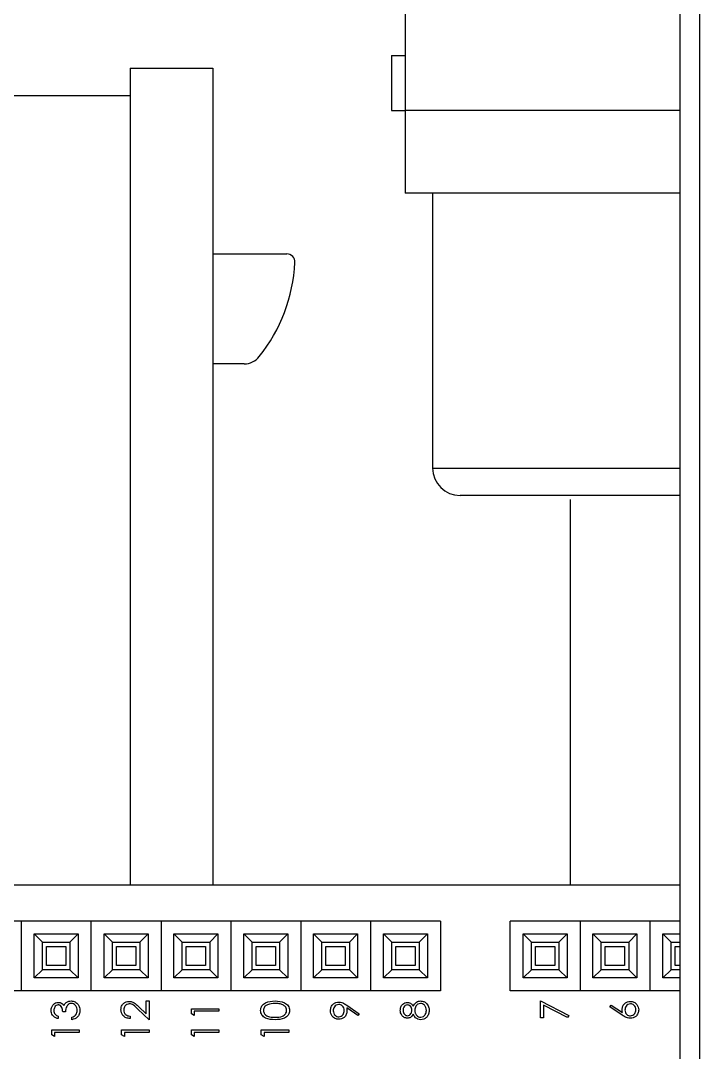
# Model space of a CAD drawing. Header units: millimetres. Extents: x -2889 to 8174, y 2447 to 8478.
# Drawn here: x 2747.183 to 2749.652, y 3455.128 to 3458.88 of the extents above; entities that cross this region are included whole.
import ezdxf

# ---------------------------------------------------------------- set-up
doc = ezdxf.new("R2010")
doc.units = ezdxf.units.MM

msp = doc.modelspace()

# ---------------------------------------------------------------- linework, layer by layer
at = {"color": 7, "linetype": 'Continuous', "lineweight": 25}
for p, q in [((2749.5819, 3448.5766), (2749.5819, 3474.4366)), ((2749.6519, 3474.4366), (2749.6519, 3448.5766)), ((2748.5819, 3459.0066), (2748.5819, 3458.5528)), ((2748.5319, 3458.7528), (2748.5319, 3458.5528)), ((2748.5319, 3458.7528), (2748.5819, 3458.7528)), ((2747.5819, 3458.7066), (2747.5819, 3455.7356)), ((2747.5819, 3458.7066), (2747.8819, 3458.7066)), ((2747.8819, 3458.7066), (2747.8819, 3455.7356)), ((2747.5819, 3458.6066), (2746.9819, 3458.6066)), ((2748.5319, 3458.5528), (2748.5819, 3458.5528)), ((2748.5819, 3458.5528), (2748.5819, 3458.2528)), ((2749.5819, 3458.2528), (2748.5819, 3458.2528)), ((2748.6819, 3458.2528), (2748.6819, 3457.2528)), ((2747.8819, 3458.0316), (2748.1511, 3458.0316)), ((2747.9966, 3457.6316), (2747.8819, 3457.6316)), ((2749.5819, 3457.1528), (2748.7819, 3457.1528)), ((2749.1819, 3457.138), (2749.1819, 3455.7356)), ((2749.5819, 3455.7356), (2744.4919, 3455.7356)), ((2747.1859, 3455.6056), (2746.9319, 3455.6056)), ((2747.1859, 3455.6056), (2747.1859, 3455.3516)), ((2747.4399, 3455.6056), (2747.1859, 3455.6056)), ((2747.4399, 3455.3516), (2747.4399, 3455.6056)), ((2747.6939, 3455.6056), (2747.4399, 3455.6056)), ((2747.6939, 3455.6056), (2747.6939, 3455.3516)), ((2747.9479, 3455.6056), (2747.6939, 3455.6056)), ((2747.9479, 3455.6056), (2747.9479, 3455.3516)), ((2748.2019, 3455.6056), (2747.9479, 3455.6056)), ((2748.2019, 3455.6056), (2748.2019, 3455.3516)), ((2748.4559, 3455.6056), (2748.2019, 3455.6056)), ((2748.4559, 3455.6056), (2748.4559, 3455.3516)), ((2748.7099, 3455.6056), (2748.4559, 3455.6056)), ((2748.7099, 3455.6056), (2748.7099, 3455.3516)), ((2748.9639, 3455.3516), (2748.9639, 3455.6056)), ((2749.2179, 3455.6056), (2748.9639, 3455.6056)), ((2749.2179, 3455.6056), (2749.2179, 3455.3516)), ((2749.5819, 3455.6056), (2749.2179, 3455.6056)), ((2749.4719, 3455.6056), (2749.4719, 3455.3516)), ((2747.2329, 3455.3986), (2747.2329, 3455.5586)), ((2747.2629, 3455.5286), (2747.2329, 3455.5586)), ((2747.2329, 3455.5586), (2747.3929, 3455.5586)), ((2747.2629, 3455.4286), (2747.2629, 3455.5286)), ((2747.2629, 3455.5286), (2747.3629, 3455.5286)), ((2747.3929, 3455.5586), (2747.3629, 3455.5286)), ((2747.3629, 3455.5286), (2747.3629, 3455.4286)), ((2747.3929, 3455.5586), (2747.3929, 3455.3986)), ((2747.4869, 3455.5586), (2747.6469, 3455.5586)), ((2747.4869, 3455.3986), (2747.4869, 3455.5586)), ((2747.5169, 3455.5286), (2747.4869, 3455.5586)), ((2747.5169, 3455.5286), (2747.6169, 3455.5286)), ((2747.5169, 3455.4286), (2747.5169, 3455.5286)), ((2747.6469, 3455.5586), (2747.6169, 3455.5286)), ((2747.6169, 3455.5286), (2747.6169, 3455.4286)), ((2747.6469, 3455.5586), (2747.6469, 3455.3986)), ((2747.7409, 3455.3986), (2747.7409, 3455.5586)), ((2747.7709, 3455.5286), (2747.7409, 3455.5586)), ((2747.7409, 3455.5586), (2747.9009, 3455.5586)), ((2747.7709, 3455.4286), (2747.7709, 3455.5286)), ((2747.7709, 3455.5286), (2747.8709, 3455.5286)), ((2747.9009, 3455.5586), (2747.8709, 3455.5286)), ((2747.8709, 3455.5286), (2747.8709, 3455.4286)), ((2747.9009, 3455.5586), (2747.9009, 3455.3986)), ((2748.0249, 3455.5286), (2747.9949, 3455.5586)), ((2747.9949, 3455.5586), (2748.1549, 3455.5586)), ((2747.9949, 3455.3986), (2747.9949, 3455.5586)), ((2748.0249, 3455.5286), (2748.1249, 3455.5286)), ((2748.0249, 3455.4286), (2748.0249, 3455.5286)), ((2748.1549, 3455.5586), (2748.1249, 3455.5286)), ((2748.1249, 3455.5286), (2748.1249, 3455.4286)), ((2748.1549, 3455.5586), (2748.1549, 3455.3986)), ((2748.2489, 3455.5586), (2748.4089, 3455.5586)), ((2748.2489, 3455.3986), (2748.2489, 3455.5586)), ((2748.2789, 3455.5286), (2748.2489, 3455.5586)), ((2748.2789, 3455.5286), (2748.3789, 3455.5286)), ((2748.2789, 3455.4286), (2748.2789, 3455.5286)), ((2748.4089, 3455.5586), (2748.3789, 3455.5286)), ((2748.3789, 3455.5286), (2748.3789, 3455.4286)), ((2748.4089, 3455.5586), (2748.4089, 3455.3986)), ((2748.5329, 3455.5286), (2748.5029, 3455.5586)), ((2748.5029, 3455.5586), (2748.6629, 3455.5586)), ((2748.5029, 3455.3986), (2748.5029, 3455.5586)), ((2748.5329, 3455.5286), (2748.6329, 3455.5286)), ((2748.5329, 3455.4286), (2748.5329, 3455.5286)), ((2748.6629, 3455.5586), (2748.6329, 3455.5286)), ((2748.6329, 3455.5286), (2748.6329, 3455.4286)), ((2748.6629, 3455.5586), (2748.6629, 3455.3986)), ((2749.0109, 3455.5586), (2749.1709, 3455.5586)), ((2749.0109, 3455.3986), (2749.0109, 3455.5586)), ((2749.0409, 3455.5286), (2749.0109, 3455.5586)), ((2749.0409, 3455.5286), (2749.1409, 3455.5286)), ((2749.0409, 3455.4286), (2749.0409, 3455.5286)), ((2749.1709, 3455.5586), (2749.1409, 3455.5286)), ((2749.1409, 3455.5286), (2749.1409, 3455.4286)), ((2749.1709, 3455.5586), (2749.1709, 3455.3986)), ((2749.2949, 3455.5286), (2749.2649, 3455.5586)), ((2749.2649, 3455.5586), (2749.4249, 3455.5586)), ((2749.2649, 3455.3986), (2749.2649, 3455.5586)), ((2749.2949, 3455.5286), (2749.3949, 3455.5286)), ((2749.2949, 3455.4286), (2749.2949, 3455.5286)), ((2749.4249, 3455.5586), (2749.3949, 3455.5286)), ((2749.3949, 3455.5286), (2749.3949, 3455.4286)), ((2749.4249, 3455.5586), (2749.4249, 3455.3986)), ((2749.5189, 3455.5586), (2749.5819, 3455.5586)), ((2749.5189, 3455.3986), (2749.5189, 3455.5586)), ((2749.5489, 3455.5286), (2749.5189, 3455.5586)), ((2749.5489, 3455.4286), (2749.5489, 3455.5286)), ((2749.5489, 3455.5286), (2749.5819, 3455.5286)), ((2747.2779, 3455.5136), (2747.3479, 3455.5136)), ((2747.2779, 3455.4436), (2747.2779, 3455.5136)), ((2747.3479, 3455.5136), (2747.3479, 3455.4436)), ((2747.5319, 3455.4436), (2747.5319, 3455.5136)), ((2747.5319, 3455.5136), (2747.6019, 3455.5136)), ((2747.6019, 3455.5136), (2747.6019, 3455.4436)), ((2747.7859, 3455.4436), (2747.7859, 3455.5136)), ((2747.7859, 3455.5136), (2747.8559, 3455.5136)), ((2747.8559, 3455.5136), (2747.8559, 3455.4436)), ((2748.0399, 3455.4436), (2748.0399, 3455.5136)), ((2748.0399, 3455.5136), (2748.1099, 3455.5136)), ((2748.1099, 3455.5136), (2748.1099, 3455.4436)), ((2748.2939, 3455.5136), (2748.3639, 3455.5136)), ((2748.2939, 3455.4436), (2748.2939, 3455.5136)), ((2748.3639, 3455.5136), (2748.3639, 3455.4436)), ((2748.5479, 3455.4436), (2748.5479, 3455.5136)), ((2748.5479, 3455.5136), (2748.6179, 3455.5136)), ((2748.6179, 3455.5136), (2748.6179, 3455.4436)), ((2749.0559, 3455.4436), (2749.0559, 3455.5136)), ((2749.0559, 3455.5136), (2749.1259, 3455.5136)), ((2749.1259, 3455.5136), (2749.1259, 3455.4436)), ((2749.3099, 3455.4436), (2749.3099, 3455.5136)), ((2749.3099, 3455.5136), (2749.3799, 3455.5136)), ((2749.3799, 3455.5136), (2749.3799, 3455.4436)), ((2749.5639, 3455.4436), (2749.5639, 3455.5136)), ((2749.5639, 3455.5136), (2749.5819, 3455.5136)), ((2747.2329, 3455.3986), (2747.2629, 3455.4286)), ((2747.3629, 3455.4286), (2747.2629, 3455.4286)), ((2747.3479, 3455.4436), (2747.2779, 3455.4436)), ((2747.3929, 3455.3986), (2747.3629, 3455.4286)), ((2747.4869, 3455.3986), (2747.5169, 3455.4286)), ((2747.6169, 3455.4286), (2747.5169, 3455.4286)), ((2747.6019, 3455.4436), (2747.5319, 3455.4436)), ((2747.6469, 3455.3986), (2747.6169, 3455.4286)), ((2747.7409, 3455.3986), (2747.7709, 3455.4286)), ((2747.8709, 3455.4286), (2747.7709, 3455.4286)), ((2747.8559, 3455.4436), (2747.7859, 3455.4436)), ((2747.9009, 3455.3986), (2747.8709, 3455.4286)), ((2747.9949, 3455.3986), (2748.0249, 3455.4286)), ((2748.1249, 3455.4286), (2748.0249, 3455.4286)), ((2748.1099, 3455.4436), (2748.0399, 3455.4436)), ((2748.1549, 3455.3986), (2748.1249, 3455.4286)), ((2748.2489, 3455.3986), (2748.2789, 3455.4286)), ((2748.3789, 3455.4286), (2748.2789, 3455.4286)), ((2748.3639, 3455.4436), (2748.2939, 3455.4436)), ((2748.4089, 3455.3986), (2748.3789, 3455.4286)), ((2748.5029, 3455.3986), (2748.5329, 3455.4286)), ((2748.6329, 3455.4286), (2748.5329, 3455.4286)), ((2748.6179, 3455.4436), (2748.5479, 3455.4436)), ((2748.6629, 3455.3986), (2748.6329, 3455.4286)), ((2749.0109, 3455.3986), (2749.0409, 3455.4286)), ((2749.1409, 3455.4286), (2749.0409, 3455.4286)), ((2749.1259, 3455.4436), (2749.0559, 3455.4436)), ((2749.1709, 3455.3986), (2749.1409, 3455.4286)), ((2749.2649, 3455.3986), (2749.2949, 3455.4286)), ((2749.3949, 3455.4286), (2749.2949, 3455.4286)), ((2749.3799, 3455.4436), (2749.3099, 3455.4436)), ((2749.4249, 3455.3986), (2749.3949, 3455.4286)), ((2749.5189, 3455.3986), (2749.5489, 3455.4286)), ((2749.5819, 3455.4286), (2749.5489, 3455.4286)), ((2749.5819, 3455.4436), (2749.5639, 3455.4436)), ((2747.3929, 3455.3986), (2747.2329, 3455.3986)), ((2747.6469, 3455.3986), (2747.4869, 3455.3986)), ((2747.9009, 3455.3986), (2747.7409, 3455.3986)), ((2748.1549, 3455.3986), (2747.9949, 3455.3986)), ((2748.4089, 3455.3986), (2748.2489, 3455.3986)), ((2748.6629, 3455.3986), (2748.5029, 3455.3986)), ((2749.1709, 3455.3986), (2749.0109, 3455.3986)), ((2749.4249, 3455.3986), (2749.2649, 3455.3986)), ((2749.5819, 3455.3986), (2749.5189, 3455.3986)), ((2747.1859, 3455.3516), (2746.9319, 3455.3516)), ((2747.4399, 3455.3516), (2747.1859, 3455.3516)), ((2747.6939, 3455.3516), (2747.4399, 3455.3516)), ((2747.9479, 3455.3516), (2747.6939, 3455.3516)), ((2748.2019, 3455.3516), (2747.9479, 3455.3516)), ((2748.4559, 3455.3516), (2748.2019, 3455.3516)), ((2748.7099, 3455.3516), (2748.4559, 3455.3516)), ((2749.2179, 3455.3516), (2748.9639, 3455.3516)), ((2749.5819, 3455.3516), (2749.2179, 3455.3516)), ((2747.6404, 3455.3149), (2747.6506, 3455.3149)), ((2747.6404, 3455.2684), (2747.6404, 3455.3149)), ((2747.6506, 3455.3149), (2747.6506, 3455.2469)), ((2748.3702, 3455.2995), (2748.4152, 3455.2687)), ((2749.0746, 3455.2534), (2749.0746, 3455.3149)), ((2749.0746, 3455.3149), (2749.1772, 3455.2623)), ((2749.1729, 3455.2546), (2749.0849, 3455.2997)), ((2749.0849, 3455.2997), (2749.0849, 3455.2534)), ((2749.3261, 3455.2931), (2749.3315, 3455.3)), ((2749.3315, 3455.3), (2749.3719, 3455.2736)), ((2747.3197, 3455.2598), (2747.3197, 3455.2508)), ((2747.3466, 3455.2752), (2747.3364, 3455.2752)), ((2747.5814, 3455.2598), (2747.5814, 3455.2508)), ((2747.6506, 3455.2469), (2747.6092, 3455.2857)), ((2747.6137, 3455.2934), (2747.6404, 3455.2684)), ((2747.8046, 3455.2682), (2747.8046, 3455.2867)), ((2747.8046, 3455.2867), (2747.9046, 3455.2867)), ((2747.8149, 3455.2623), (2747.8046, 3455.2682)), ((2747.9046, 3455.2777), (2747.8149, 3455.2777)), ((2747.8149, 3455.2777), (2747.8149, 3455.2623)), ((2747.9046, 3455.2867), (2747.9046, 3455.2777)), ((2748.4102, 3455.2616), (2748.3696, 3455.2894)), ((2748.4152, 3455.2687), (2748.4102, 3455.2616)), ((2749.1772, 3455.2623), (2749.1729, 3455.2546)), ((2749.3717, 3455.2633), (2749.3261, 3455.2931)), ((2747.3697, 3455.2469), (2747.3697, 3455.2559)), ((2749.0849, 3455.2534), (2749.0746, 3455.2534)), ((2747.2966, 3455.1913), (2747.2966, 3455.2098)), ((2747.2966, 3455.2098), (2747.3966, 3455.2098)), ((2747.3069, 3455.1854), (2747.2966, 3455.1913)), ((2747.3966, 3455.2008), (2747.3069, 3455.2008)), ((2747.3069, 3455.2008), (2747.3069, 3455.1854)), ((2747.3966, 3455.2098), (2747.3966, 3455.2008)), ((2747.5506, 3455.1913), (2747.5506, 3455.2098)), ((2747.5506, 3455.2098), (2747.6506, 3455.2098)), ((2747.5609, 3455.1854), (2747.5506, 3455.1913)), ((2747.6506, 3455.2008), (2747.5609, 3455.2008)), ((2747.5609, 3455.2008), (2747.5609, 3455.1854)), ((2747.6506, 3455.2098), (2747.6506, 3455.2008)), ((2747.8046, 3455.1913), (2747.8046, 3455.2098)), ((2747.8046, 3455.2098), (2747.9046, 3455.2098)), ((2747.8149, 3455.1854), (2747.8046, 3455.1913)), ((2747.9046, 3455.2008), (2747.8149, 3455.2008)), ((2747.8149, 3455.2008), (2747.8149, 3455.1854)), ((2747.9046, 3455.2098), (2747.9046, 3455.2008)), ((2748.0586, 3455.1913), (2748.0586, 3455.2098)), ((2748.0586, 3455.2098), (2748.1586, 3455.2098)), ((2748.0689, 3455.1854), (2748.0586, 3455.1913)), ((2748.0689, 3455.2008), (2748.0689, 3455.1854)), ((2748.1586, 3455.2008), (2748.0689, 3455.2008)), ((2748.1586, 3455.2098), (2748.1586, 3455.2008))]:
    msp.add_line(p, q, dxfattribs=at)
at = {"color": 8, "linetype": 'Continuous', "lineweight": 25}
for p, q in [((2749.5819, 3458.5528), (2748.5819, 3458.5528)), ((2748.6819, 3457.2528), (2749.5819, 3457.2528))]:
    msp.add_line(p, q, dxfattribs=at)
at = {"color": 7, "linetype": 'Continuous', "lineweight": 25}
for centre, radius, start, end in [((2747.5819, 3458.0316), 0.6, 321.4907, 356.983), ((2748.1511, 3458.0016), 0.03, 356.983, 90), ((2747.9966, 3457.7016), 0.07, 270, 321.4907), ((2748.7819, 3457.2528), 0.1, 180, 270)]:
    msp.add_arc(centre, radius, start, end, dxfattribs=at)
for points, knots in [([(2747.2941, 3455.2806), (2747.2945, 3455.2846), (2747.2954, 3455.2927), (2747.3018, 3455.3024), (2747.3105, 3455.3085), (2747.3169, 3455.3094), (2747.32, 3455.3098)], [0, 0, 0, 0, 0.280085, 0.559868, 0.780099, 1, 1, 1, 1]), ([(2747.32, 3455.3008), (2747.3174, 3455.3003), (2747.3121, 3455.2993), (2747.3057, 3455.2916), (2747.3048, 3455.2848), (2747.3043, 3455.2807)], [0, 0, 0, 0, 0.278884, 0.56004, 1, 1, 1, 1]), ([(2747.32, 3455.3098), (2747.3224, 3455.3096), (2747.327, 3455.3093), (2747.3346, 3455.3057), (2747.3384, 3455.301), (2747.3406, 3455.2981)], [0, 0, 0, 0, 0.280508, 0.560792, 1, 1, 1, 1]), ([(2747.3364, 3455.2752), (2747.3358, 3455.2808), (2747.3351, 3455.2893), (2747.3292, 3455.2976), (2747.3242, 3455.3004), (2747.3214, 3455.3007), (2747.32, 3455.3008)], [0, 0, 0, 0, 0.499406, 0.748973, 0.87454, 1, 1, 1, 1]), ([(2747.3406, 3455.2981), (2747.3418, 3455.3004), (2747.344, 3455.3046), (2747.3476, 3455.3076), (2747.3492, 3455.3089)], [0, 0, 0, 0, 0.559795, 1, 1, 1, 1]), ([(2747.3678, 3455.3059), (2747.366, 3455.3058), (2747.3625, 3455.3055), (2747.3562, 3455.3024), (2747.3476, 3455.2931), (2747.347, 3455.2823), (2747.3466, 3455.2752)], [0, 0, 0, 0, 0.125576, 0.251167, 0.500604, 1, 1, 1, 1]), ([(2747.3492, 3455.3089), (2747.3522, 3455.3108), (2747.3577, 3455.3143), (2747.3641, 3455.3147), (2747.3669, 3455.3149)], [0, 0, 0, 0, 0.55946, 1, 1, 1, 1]), ([(2747.3669, 3455.3149), (2747.3718, 3455.3142), (2747.3817, 3455.3128), (2747.3924, 3455.3034), (2747.3983, 3455.2919), (2747.3989, 3455.2842), (2747.3992, 3455.2803)], [0, 0, 0, 0, 0.279342, 0.558834, 0.779273, 1, 1, 1, 1]), ([(2747.3889, 3455.2805), (2747.3887, 3455.2839), (2747.3882, 3455.2908), (2747.3831, 3455.2992), (2747.3759, 3455.3049), (2747.3705, 3455.3056), (2747.3678, 3455.3059)], [0, 0, 0, 0, 0.280589, 0.560141, 0.780308, 1, 1, 1, 1]), ([(2747.5481, 3455.2834), (2747.5485, 3455.2879), (2747.5493, 3455.2968), (2747.5575, 3455.3067), (2747.5673, 3455.3127), (2747.5743, 3455.3133), (2747.5778, 3455.3136)], [0, 0, 0, 0, 0.27989, 0.559224, 0.779582, 1, 1, 1, 1]), ([(2747.5786, 3455.3046), (2747.5755, 3455.3042), (2747.5693, 3455.3034), (2747.5628, 3455.2973), (2747.5589, 3455.2902), (2747.5585, 3455.2854), (2747.5583, 3455.2829)], [0, 0, 0, 0, 0.279151, 0.55896, 0.779341, 1, 1, 1, 1]), ([(2747.5778, 3455.3136), (2747.5826, 3455.313), (2747.5905, 3455.312), (2747.5997, 3455.3056), (2747.6069, 3455.2997), (2747.6114, 3455.2955), (2747.6137, 3455.2934)], [0, 0, 0, 0, 0.33837, 0.558748, 0.779361, 1, 1, 1, 1]), ([(2747.6092, 3455.2857), (2747.6062, 3455.2886), (2747.6012, 3455.2934), (2747.5938, 3455.2995), (2747.5868, 3455.3038), (2747.5813, 3455.3044), (2747.5786, 3455.3046)], [0, 0, 0, 0, 0.3405609, 0.5608838, 0.7805953, 1, 1, 1, 1]), ([(2748.0561, 3455.2804), (2748.0563, 3455.2833), (2748.0568, 3455.2892), (2748.062, 3455.2999), (2748.0787, 3455.3135), (2748.0967, 3455.3143), (2748.1087, 3455.3149)], [0, 0, 0, 0, 0.1256, 0.251197, 0.500581, 1, 1, 1, 1]), ([(2748.1086, 3455.3059), (2748.0993, 3455.3056), (2748.0854, 3455.305), (2748.0717, 3455.2956), (2748.067, 3455.2875), (2748.0666, 3455.283), (2748.0663, 3455.2807)], [0, 0, 0, 0, 0.500088, 0.749029, 0.874603, 1, 1, 1, 1]), ([(2748.1338, 3455.3021), (2748.1292, 3455.3034), (2748.1209, 3455.3057), (2748.1124, 3455.3058), (2748.1086, 3455.3059)], [0, 0, 0, 0, 0.559599, 1, 1, 1, 1]), ([(2748.1087, 3455.3149), (2748.1207, 3455.3143), (2748.1387, 3455.3135), (2748.1553, 3455.2999), (2748.1605, 3455.2892), (2748.161, 3455.2833), (2748.1612, 3455.2804)], [0, 0, 0, 0, 0.499403, 0.74877, 0.874383, 1, 1, 1, 1]), ([(2748.1509, 3455.2807), (2748.1506, 3455.2834), (2748.1499, 3455.2889), (2748.1442, 3455.2973), (2748.1377, 3455.3003), (2748.1338, 3455.3021)], [0, 0, 0, 0, 0.280257, 0.560781, 1, 1, 1, 1]), ([(2748.3101, 3455.2801), (2748.3106, 3455.2846), (2748.3117, 3455.2937), (2748.3198, 3455.304), (2748.3301, 3455.31), (2748.3372, 3455.3107), (2748.3408, 3455.311)], [0, 0, 0, 0, 0.279746, 0.559181, 0.7796213, 1, 1, 1, 1]), ([(2748.3402, 3455.3021), (2748.3371, 3455.3016), (2748.3308, 3455.3007), (2748.3245, 3455.2942), (2748.3208, 3455.287), (2748.3205, 3455.2821), (2748.3203, 3455.2796)], [0, 0, 0, 0, 0.278727, 0.558528, 0.779171, 1, 1, 1, 1]), ([(2748.3601, 3455.2805), (2748.3598, 3455.2836), (2748.3593, 3455.2898), (2748.3542, 3455.297), (2748.3474, 3455.3014), (2748.3426, 3455.3018), (2748.3402, 3455.3021)], [0, 0, 0, 0, 0.280319, 0.55953, 0.779753, 1, 1, 1, 1]), ([(2748.3408, 3455.311), (2748.3444, 3455.3107), (2748.3504, 3455.3101), (2748.3581, 3455.3068), (2748.3643, 3455.3034), (2748.3682, 3455.3008), (2748.3702, 3455.2995)], [0, 0, 0, 0, 0.339327, 0.559469, 0.779721, 1, 1, 1, 1]), ([(2748.5641, 3455.2814), (2748.5645, 3455.2854), (2748.5654, 3455.2933), (2748.572, 3455.3027), (2748.5806, 3455.3086), (2748.5869, 3455.3094), (2748.59, 3455.3098)], [0, 0, 0, 0, 0.27995, 0.559673, 0.779961, 1, 1, 1, 1]), ([(2748.5897, 3455.3008), (2748.5871, 3455.3003), (2748.5819, 3455.2992), (2748.5753, 3455.2918), (2748.5747, 3455.285), (2748.5743, 3455.2809)], [0, 0, 0, 0, 0.279013, 0.559917, 1, 1, 1, 1]), ([(2748.6064, 3455.2812), (2748.6061, 3455.2839), (2748.6055, 3455.2892), (2748.6015, 3455.2956), (2748.5959, 3455.2998), (2748.5917, 3455.3005), (2748.5897, 3455.3008)], [0, 0, 0, 0, 0.280237, 0.560145, 0.780435, 1, 1, 1, 1]), ([(2748.59, 3455.3098), (2748.5925, 3455.3095), (2748.5975, 3455.3091), (2748.6054, 3455.3044), (2748.6088, 3455.2989), (2748.6109, 3455.2956)], [0, 0, 0, 0, 0.280139, 0.560217, 1, 1, 1, 1]), ([(2748.6109, 3455.2956), (2748.6144, 3455.3012), (2748.6191, 3455.3091), (2748.6298, 3455.3143), (2748.6349, 3455.3147), (2748.6375, 3455.3149)], [0, 0, 0, 0, 0.558308, 0.779106, 1, 1, 1, 1]), ([(2748.6377, 3455.3059), (2748.6344, 3455.3053), (2748.6277, 3455.3042), (2748.6211, 3455.2971), (2748.6172, 3455.2894), (2748.6168, 3455.2841), (2748.6166, 3455.2815)], [0, 0, 0, 0, 0.27834, 0.558527, 0.779155, 1, 1, 1, 1]), ([(2748.6375, 3455.3149), (2748.6418, 3455.3145), (2748.6494, 3455.3138), (2748.6555, 3455.3093), (2748.6582, 3455.3073)], [0, 0, 0, 0, 0.559385, 1, 1, 1, 1]), ([(2748.6589, 3455.2809), (2748.6587, 3455.2843), (2748.6582, 3455.2912), (2748.653, 3455.2995), (2748.6458, 3455.3049), (2748.6404, 3455.3056), (2748.6377, 3455.3059)], [0, 0, 0, 0, 0.2806142, 0.5599538, 0.7801665, 1, 1, 1, 1]), ([(2748.6582, 3455.3073), (2748.6619, 3455.303), (2748.6684, 3455.2953), (2748.669, 3455.2852), (2748.6692, 3455.2808)], [0, 0, 0, 0, 0.557758, 1, 1, 1, 1]), ([(2749.3709, 3455.2839), (2749.3714, 3455.2883), (2749.3724, 3455.2971), (2749.3805, 3455.3068), (2749.3902, 3455.3127), (2749.3971, 3455.3133), (2749.4006, 3455.3136)], [0, 0, 0, 0, 0.279638, 0.559326, 0.779527, 1, 1, 1, 1]), ([(2749.4011, 3455.3046), (2749.398, 3455.3042), (2749.3917, 3455.3032), (2749.3854, 3455.2967), (2749.3817, 3455.2895), (2749.3814, 3455.2845), (2749.3812, 3455.2821)], [0, 0, 0, 0, 0.278784, 0.558598, 0.779144, 1, 1, 1, 1]), ([(2749.4006, 3455.3136), (2749.4051, 3455.3131), (2749.4143, 3455.312), (2749.4244, 3455.3035), (2749.4302, 3455.2931), (2749.4309, 3455.2859), (2749.4312, 3455.2824)], [0, 0, 0, 0, 0.279693, 0.558958, 0.779486, 1, 1, 1, 1]), ([(2749.4209, 3455.2828), (2749.4206, 3455.2859), (2749.42, 3455.2921), (2749.4149, 3455.2992), (2749.4083, 3455.3039), (2749.4035, 3455.3044), (2749.4011, 3455.3046)], [0, 0, 0, 0, 0.2800224, 0.5598934, 0.7800088, 1, 1, 1, 1]), ([(2747.3197, 3455.2508), (2747.3159, 3455.2519), (2747.3082, 3455.2542), (2747.2997, 3455.2619), (2747.2948, 3455.2711), (2747.2943, 3455.2774), (2747.2941, 3455.2806)], [0, 0, 0, 0, 0.280288, 0.55968, 0.779747, 1, 1, 1, 1]), ([(2747.3043, 3455.2807), (2747.3045, 3455.2781), (2747.3049, 3455.2729), (2747.3099, 3455.2646), (2747.316, 3455.2616), (2747.3197, 3455.2598)], [0, 0, 0, 0, 0.280622, 0.560395, 1, 1, 1, 1]), ([(2747.3992, 3455.2803), (2747.3988, 3455.2757), (2747.398, 3455.2665), (2747.3903, 3455.2557), (2747.3802, 3455.2494), (2747.3732, 3455.2478), (2747.3697, 3455.2469)], [0, 0, 0, 0, 0.279886, 0.558979, 0.779263, 1, 1, 1, 1]), ([(2747.3697, 3455.2559), (2747.3726, 3455.2568), (2747.3778, 3455.2585), (2747.3818, 3455.2621), (2747.3835, 3455.2638)], [0, 0, 0, 0, 0.560694, 1, 1, 1, 1]), ([(2747.3835, 3455.2638), (2747.3853, 3455.2666), (2747.3885, 3455.2718), (2747.3888, 3455.2778), (2747.3889, 3455.2805)], [0, 0, 0, 0, 0.558748, 1, 1, 1, 1]), ([(2747.5814, 3455.2508), (2747.5765, 3455.2514), (2747.5668, 3455.2525), (2747.5557, 3455.2611), (2747.549, 3455.2719), (2747.5484, 3455.2796), (2747.5481, 3455.2834)], [0, 0, 0, 0, 0.280033, 0.559551, 0.779669, 1, 1, 1, 1]), ([(2747.5583, 3455.2829), (2747.5587, 3455.2795), (2747.5594, 3455.2727), (2747.5656, 3455.265), (2747.5734, 3455.2609), (2747.5787, 3455.2601), (2747.5814, 3455.2598)], [0, 0, 0, 0, 0.279729, 0.558969, 0.779193, 1, 1, 1, 1]), ([(2748.1087, 3455.2469), (2748.0967, 3455.2473), (2748.0818, 3455.2478), (2748.0668, 3455.2571), (2748.0608, 3455.2636), (2748.0568, 3455.2716), (2748.0563, 3455.2775), (2748.0561, 3455.2804)], [0, 0, 0, 0, 0.498691, 0.624167, 0.749473, 0.874745, 1, 1, 1, 1]), ([(2748.0663, 3455.2807), (2748.0665, 3455.2784), (2748.067, 3455.2738), (2748.0705, 3455.2677), (2748.0754, 3455.2629), (2748.0876, 3455.2563), (2748.0993, 3455.2561), (2748.1086, 3455.2559)], [0, 0, 0, 0, 0.1251416, 0.2504081, 0.3755369, 0.5008539, 1, 1, 1, 1]), ([(2748.1086, 3455.2559), (2748.118, 3455.256), (2748.132, 3455.2561), (2748.1456, 3455.2657), (2748.1502, 3455.2738), (2748.1507, 3455.2784), (2748.1509, 3455.2807)], [0, 0, 0, 0, 0.500306, 0.749093, 0.874601, 1, 1, 1, 1]), ([(2748.1612, 3455.2804), (2748.161, 3455.2775), (2748.1605, 3455.2716), (2748.1565, 3455.2636), (2748.1505, 3455.2572), (2748.1355, 3455.2479), (2748.1206, 3455.2474), (2748.1087, 3455.2469)], [0, 0, 0, 0, 0.125289, 0.250563, 0.375842, 0.501316, 1, 1, 1, 1]), ([(2748.3407, 3455.2482), (2748.3361, 3455.2488), (2748.3268, 3455.2499), (2748.3168, 3455.2587), (2748.3111, 3455.2692), (2748.3104, 3455.2764), (2748.3101, 3455.2801)], [0, 0, 0, 0, 0.279538, 0.558851, 0.779452, 1, 1, 1, 1]), ([(2748.3203, 3455.2796), (2748.3206, 3455.2765), (2748.3212, 3455.2702), (2748.3263, 3455.2629), (2748.3328, 3455.258), (2748.3377, 3455.2575), (2748.3402, 3455.2572)], [0, 0, 0, 0, 0.280107, 0.5600387, 0.7801214, 1, 1, 1, 1]), ([(2748.3402, 3455.2572), (2748.3434, 3455.2577), (2748.3498, 3455.2587), (2748.356, 3455.2656), (2748.3595, 3455.273), (2748.3599, 3455.278), (2748.3601, 3455.2805)], [0, 0, 0, 0, 0.278472, 0.558424, 0.779098, 1, 1, 1, 1]), ([(2748.3703, 3455.2789), (2748.3698, 3455.2744), (2748.3689, 3455.2655), (2748.361, 3455.2554), (2748.3512, 3455.2492), (2748.3442, 3455.2485), (2748.3407, 3455.2482)], [0, 0, 0, 0, 0.279813, 0.559503, 0.779642, 1, 1, 1, 1]), ([(2748.3696, 3455.2894), (2748.3698, 3455.2874), (2748.3702, 3455.2839), (2748.3703, 3455.2804), (2748.3703, 3455.2789)], [0, 0, 0, 0, 0.559944, 1, 1, 1, 1]), ([(2748.5897, 3455.2521), (2748.5857, 3455.2528), (2748.5777, 3455.2542), (2748.5694, 3455.2625), (2748.5648, 3455.2719), (2748.5643, 3455.2782), (2748.5641, 3455.2814)], [0, 0, 0, 0, 0.278817, 0.558437, 0.779147, 1, 1, 1, 1]), ([(2748.5743, 3455.2809), (2748.5745, 3455.2783), (2748.5749, 3455.273), (2748.5785, 3455.2666), (2748.5837, 3455.2619), (2748.5878, 3455.2613), (2748.5899, 3455.261)], [0, 0, 0, 0, 0.280651, 0.560566, 0.78062, 1, 1, 1, 1]), ([(2748.6109, 3455.2667), (2748.6081, 3455.2622), (2748.6029, 3455.2543), (2748.5938, 3455.2528), (2748.5897, 3455.2521)], [0, 0, 0, 0, 0.560131, 1, 1, 1, 1]), ([(2748.5899, 3455.261), (2748.5925, 3455.2616), (2748.5978, 3455.2627), (2748.6029, 3455.2687), (2748.6059, 3455.2749), (2748.6062, 3455.2791), (2748.6064, 3455.2812)], [0, 0, 0, 0, 0.277764, 0.558294, 0.779098, 1, 1, 1, 1]), ([(2748.6383, 3455.2469), (2748.635, 3455.2473), (2748.6283, 3455.2479), (2748.6179, 3455.2547), (2748.6136, 3455.2621), (2748.6109, 3455.2667)], [0, 0, 0, 0, 0.280006, 0.559913, 1, 1, 1, 1]), ([(2748.6166, 3455.2815), (2748.6169, 3455.2779), (2748.6175, 3455.2709), (2748.6231, 3455.2627), (2748.6304, 3455.2569), (2748.6359, 3455.2563), (2748.6386, 3455.2559)], [0, 0, 0, 0, 0.2802857, 0.5601398, 0.7802495, 1, 1, 1, 1]), ([(2748.6692, 3455.2808), (2748.6689, 3455.2759), (2748.6683, 3455.2663), (2748.6602, 3455.255), (2748.6496, 3455.2482), (2748.6421, 3455.2474), (2748.6383, 3455.2469)], [0, 0, 0, 0, 0.280554, 0.559288, 0.779825, 1, 1, 1, 1]), ([(2748.6386, 3455.2559), (2748.642, 3455.2565), (2748.6486, 3455.2576), (2748.6574, 3455.2669), (2748.6584, 3455.2756), (2748.6589, 3455.2809)], [0, 0, 0, 0, 0.279802, 0.56019, 1, 1, 1, 1]), ([(2749.3719, 3455.2736), (2749.3716, 3455.2755), (2749.3711, 3455.2789), (2749.371, 3455.2824), (2749.3709, 3455.2839)], [0, 0, 0, 0, 0.5599103, 1, 1, 1, 1]), ([(2749.4007, 3455.2521), (2749.3972, 3455.2524), (2749.3913, 3455.253), (2749.3836, 3455.2562), (2749.3775, 3455.2595), (2749.3736, 3455.262), (2749.3717, 3455.2633)], [0, 0, 0, 0, 0.339326, 0.559448, 0.7797, 1, 1, 1, 1]), ([(2749.3812, 3455.2821), (2749.3815, 3455.279), (2749.382, 3455.2729), (2749.3872, 3455.2659), (2749.394, 3455.2617), (2749.3987, 3455.2613), (2749.4011, 3455.261)], [0, 0, 0, 0, 0.280131, 0.559468, 0.779693, 1, 1, 1, 1]), ([(2749.4312, 3455.2824), (2749.4307, 3455.2779), (2749.4296, 3455.2689), (2749.4215, 3455.2588), (2749.4113, 3455.2531), (2749.4043, 3455.2524), (2749.4007, 3455.2521)], [0, 0, 0, 0, 0.279672, 0.559096, 0.779558, 1, 1, 1, 1]), ([(2749.4011, 3455.261), (2749.4042, 3455.2615), (2749.4103, 3455.2624), (2749.4167, 3455.2686), (2749.4204, 3455.2756), (2749.4208, 3455.2804), (2749.4209, 3455.2828)], [0, 0, 0, 0, 0.278993, 0.558795, 0.779267, 1, 1, 1, 1])]:
    msp.add_open_spline(points, degree=3, knots=knots, dxfattribs=at)

doc.saveas('drawing.dxf')
